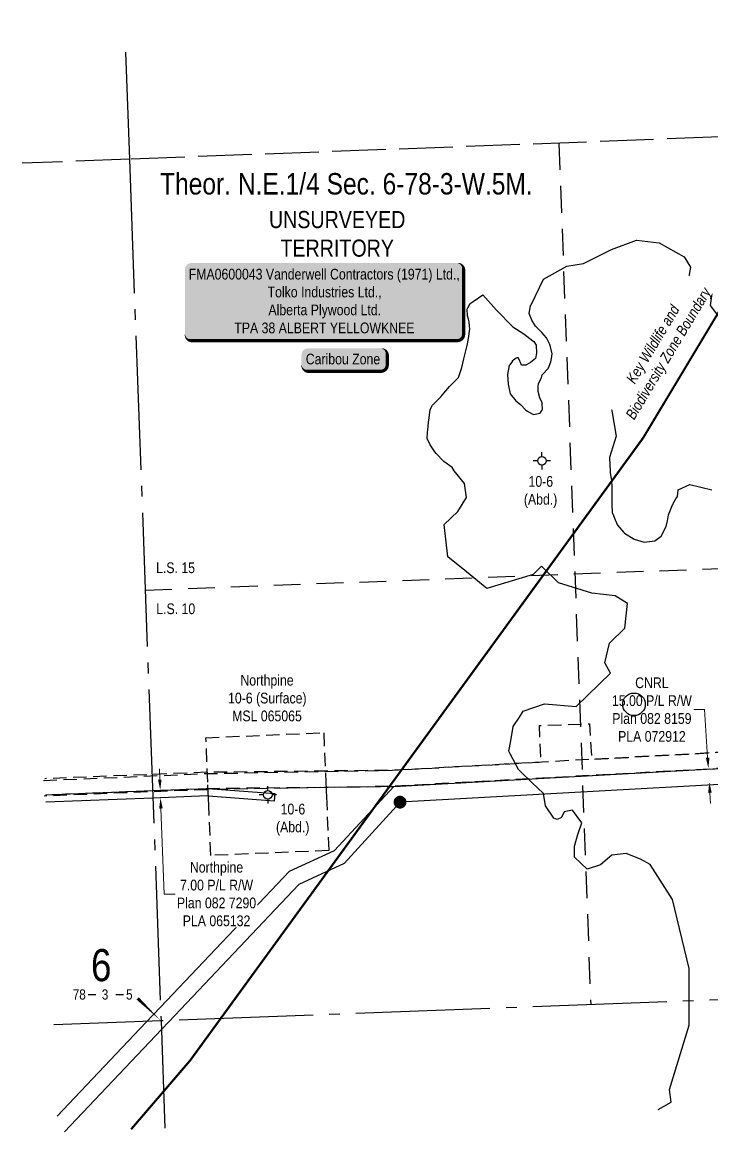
# Model space of a CAD drawing. Extents: x 659618 to 663059, y 6178642 to 6181580.
# Drawn here: x 659743 to 660386, y 6178898 to 6179933 of the extents above; entities that cross this region are included whole.
import ezdxf
from ezdxf.enums import TextEntityAlignment as Align

# ---------------------------------------------------------------- set-up
doc = ezdxf.new("R2010")
doc.units = 0
doc.header["$LTSCALE"] = 5
doc.header["$PDSIZE"] = 0.5
for name, pattern in [('DASHDOT2', [12.7, 6.35, -3.175, 0, -3.175]), ('foc-ACCESSROAD', [3.75, 2.5, -1.25]), ('foc-LSD', [8, 5, -3]), ('foc-QUARTERLINE', [33, 25, -3, 2, -3]), ('foc-UNSURVEYED', [12.5, 10, -2.5])]:
    doc.linetypes.add(name, pattern=pattern)
doc.layers.get('Defpoints').update_dxf_attribs({"color": 9})
for name, color, linetype in [('10', 1, 'Continuous'), ('9', 3, 'Continuous'), ('AS-WILDLIFE', 131, 'DASHDOT2'), ('AS-WILDLIFE-BLOCK', 131, 'Continuous'), ('C-RW', 13, 'Continuous'), ('C-SYMBOL', 7, 'Continuous'), ('F-AR', 190, 'foc-ACCESSROAD'), ('F-RW', 190, 'Continuous'), ('F-WS', 190, 'foc-ACCESSROAD'), ('F-WS-S', 190, 'Continuous'), ('L-QSEC', 8, 'foc-QUARTERLINE'), ('L-SECLBL', 7, 'Continuous'), ('L-SECTION-LSD', 7, 'foc-LSD'), ('L-UNS-T', 3, 'Continuous'), ('L-USEC', 7, 'foc-UNSURVEYED'), ('WETLAND', 143, 'Continuous')]:
    doc.layers.add(name, color=color, linetype=linetype)
for name, color, linetype, lineweight in [('C-RW-T', 13, 'Continuous', 9), ('F-RW-T', 190, 'Continuous', 9), ('F-WS-T', 190, 'Continuous', 9)]:
    doc.layers.add(name, color=color, linetype=linetype, lineweight=lineweight)
doc.styles.add('100L', font='ARIALN.TTF', dxfattribs={"height": 11})
doc.styles.add('175L', font='ARIALN.TTF', dxfattribs={"height": 20})
doc.styles.add('240', font='ARIALN.TTF', dxfattribs={"height": 30})
doc.styles.add('80', font='ARIALN.TTF', dxfattribs={"height": 10})
doc.styles.add('80CG', font='ARIALN.TTF', dxfattribs={"height": 10})
doc.styles.add('80L', font='ARIALN.TTF', dxfattribs={"height": 10})
doc.styles.add('SIMPLEX', font='ARIALN.TTF')
doc.dimstyles.new('Compass 5 000', dxfattribs={"dimscale": 5, "dimtxt": 9, "dimasz": 2, "dimexe": 0.2, "dimexo": 0.0625, "dimgap": 0.5, "dimtad": 0, "dimtih": 1, "dimtoh": 1, "dimzin": 0, "dimdsep": 46, "dimtxsty": '80CG', "dimcen": 0.1, "dimse1": 1, "dimse2": 1, "dimclrd": 256, "dimclrt": 256, "dimaunit": 1, "dimadec": 4, "dimazin": 0, "dimtfac": 0.06, "dimtofl": 0, "dimtmove": 0, "dimatfit": 1, "dimfxl": 0.2, "dimtolj": 1, "dimtzin": 0, "dimlwd": -1, "dimarcsym": 0})

# ---------------------------------------------------------------- blocks, each defined once
blk = doc.blocks.new('L-SECLBL')
at = {"layer": '9', "color": 7}
for p, q in [((-5.1, -27.8), (-12.3, -27.8)), ((20.7, -27.8), (13.5, -27.8))]:
    blk.add_line(p, q, dxfattribs=at)
at = {"layer": '10', "color": 2, "style": 'SIMPLEX'}
blk.add_attdef('SEC', text='', height=30, dxfattribs=at).set_placement((0, 0), align=Align.MIDDLE)
at = {"layer": '10', "color": 5, "style": '80L'}
blk.add_attdef('TWP', text='', height=9.5, dxfattribs=at).set_placement((-14.4, -27.4), align=Align.MIDDLE_RIGHT)
blk.add_attdef('RGE', text='', height=9.5, dxfattribs=at).set_placement((3.6, -27.4), align=Align.MIDDLE_CENTER)
blk.add_attdef('MER', text='', height=9.5, dxfattribs=at).set_placement((23.2, -27.4), align=Align.MIDDLE_LEFT)
blk = doc.blocks.new('*D429')
at = {"layer": 'Defpoints', "color": 0, "transparency": 16777216}
for p in [(659898.9, 6179217.5), (659872.3, 6179209.5), (659899.2, 6179210.5)]:
    blk.add_point(p, dxfattribs=at)
at = {"layer": 'F-RW-T', "transparency": 16777216}
for p, q in [((659871.7, 6179226.5), (659871.3, 6179236.5)), ((659872.7, 6179199.5), (659875.9, 6179119.6)), ((659875.9, 6179119.6), (659885.9, 6179119.6))]:
    blk.add_line(p, q, dxfattribs=at)
for points in [[(659873.3, 6179226.5), (659870, 6179226.4), (659872.1, 6179216.5)], [(659874.4, 6179199.6), (659871.1, 6179199.4), (659872.3, 6179209.5)]]:
    blk.add_solid(points, dxfattribs=at)
at = {"layer": 'F-RW-T', "transparency": 16777216, "insert": (659924.6, 6179119.6), "char_height": 10, "attachment_point": 5, "style": '80CG', "bg_fill": 3, "box_fill_scale": 1.1, "bg_fill_color": 256, "bg_fill_true_color": 13158600, "bg_fill_transparency": 0}
blk.add_mtext('\\A1;Northpine\\P7.00 P/L R/W\\PPlan 082 7290^JPLA 065132', dxfattribs=at)
blk = doc.blocks.new('GABD')
for p, q in [((-0.81, 0), (-1.62, 0)), ((0, 0.81), (0, 1.62)), ((1.62, 0), (0.81, 0)), ((0, -0.81), (0, -1.62))]:
    blk.add_line(p, q)
blk.add_circle((0, 0), 0.8)
blk = doc.blocks.new('*U445')
h = blk.add_hatch(color=255)
edge = h.paths.add_edge_path()
edge.add_line((-34, -11.5), (34, -11.5))
edge.add_arc((34, -5.5), 6, 270, 360)
edge.add_line((40, -5.5), (40, 4))
edge.add_arc((34, 4), 6, 0, 90)
edge.add_line((34, 10), (-34, 10))
edge.add_arc((-34, 4), 6, 90, 180)
edge.add_line((-40, 4), (-40, -5.5))
edge.add_arc((-34, -5.5), 6, 180, 270)
at = {"color": 131, "flags": 128}
blk.add_lwpolyline([(-34, -11.5, 3, 3, 0), (34, -11.5, 3, 3, 0.414214), (40, -5.5, 3, 3, 0), (40, 4, 3, 0, 0.414214), (34, 10, 0, 0, 0), (-34, 10, 0, 0, 0.414214), (-40, 4, 0, 0, 0), (-40, -5.5, 0, 3, 0.414214)], format="xyseb", close=True, dxfattribs=at)
at = {"color": 131, "style": '80'}
blk.add_attdef('ENTER_TEXT_001', (-36, -5), '', height=10, dxfattribs=at)
blk = doc.blocks.new('fdia')
at = {"color": 255, "const_width": 1}
blk.add_lwpolyline([(-0.5, 0, 1), (0.5, 0, 1)], format="xyb", close=True, dxfattribs=at)
blk = doc.blocks.new('Fdiaa')
blk.add_blockref('fdia', (0, 0))
blk = doc.blocks.new('fdib')
at = {"color": 1, "const_width": 1.6}
blk.add_lwpolyline([(-0.4, 0, 1), (0.4, 0, 1)], format="xyb", close=True, dxfattribs=at)
at = {"color": 1}
blk.add_circle((0, 0), 0.8, dxfattribs=at)
blk = doc.blocks.new('Fdibb')
blk.add_blockref('fdib', (0, 0))
blk = doc.blocks.new('fdicc')
for name in ['Fdibb', 'Fdiaa']:
    blk.add_blockref(name, (0, 0))
blk = doc.blocks.new('FDI')
blk.add_blockref('fdicc', (0, 0))
blk = doc.blocks.new('*D539')
at = {"layer": 'C-RW-T', "transparency": 16777216}
for p, q in [((660379.7, 6179291.7), (660369.7, 6179291.7)), ((660382.6, 6179246.9), (660379.7, 6179291.7)), ((660384.7, 6179214.1), (660385.4, 6179204.2))]:
    blk.add_line(p, q, dxfattribs=at)
for points in [[(660384.3, 6179247), (660380.9, 6179246.8), (660383.3, 6179236.9)], [(660386.4, 6179214.2), (660383.1, 6179214), (660384.1, 6179224.1)]]:
    blk.add_solid(points, dxfattribs=at)
at = {"layer": 'Defpoints', "color": 0, "transparency": 16777216}
for p in [(660328.3, 6179233.3), (660329.1, 6179220.5), (660384.1, 6179224.1)]:
    blk.add_point(p, dxfattribs=at)
at = {"layer": 'C-RW-T', "transparency": 16777216, "insert": (660330.6, 6179291.7), "char_height": 10, "attachment_point": 5, "style": '80CG'}
blk.add_mtext('\\A1;CNRL\\P15.00 P/L R/W\\PPlan 082 8159\\PPLA 072912', dxfattribs=at)
blk = doc.blocks.new('*U521')
h = blk.add_hatch(color=255)
edge = h.paths.add_edge_path()
edge.add_line((-124, -37), (124, -37))
edge.add_arc((124, -31), 6, 270, 360)
edge.add_line((130, -31), (130, 29.5))
edge.add_arc((124, 29.5), 6, 0, 90)
edge.add_line((124, 35.5), (-124, 35.5))
edge.add_arc((-124, 29.5), 6, 90, 180)
edge.add_line((-130, 29.5), (-130, -31))
edge.add_arc((-124, -31), 6, 180, 270)
at = {"color": 44, "flags": 128}
blk.add_lwpolyline([(-124, -37, 3, 3, 0), (124, -37, 3, 3, 0.414214), (130, -31, 3, 3, 0), (130, 29.5, 3, 0, 0.414214), (124, 35.5, 0, 0, 0), (-124, 35.5, 0, 0, 0.414214), (-130, 29.5, 0, 0, 0), (-130, -31, 0, 3, 0.414214)], format="xyseb", close=True, dxfattribs=at)
at = {"color": 44, "style": '80'}
blk.add_attdef('ENTER_TEXT_001', (-36, -5), '', height=10, dxfattribs=at)

msp = doc.modelspace()

# ---------------------------------------------------------------- linework, layer by layer
at = {"flags": 128}
msp.add_lwpolyline([(659872.855, 6179001.239, 0, 2.999, 0), (659851.017, 6179022.229, 0, 0, 0)], format="xyseb", dxfattribs=at)
at = {"layer": 'C-RW'}
msp.add_lwpolyline([(659776.07, 6178912.435), (659858.64, 6178999.669), (659872.384, 6179014.19), (659992.506, 6179141.096), (660034.598, 6179160.406), (660090.013, 6179220.124), (660510.854, 6179243.243), (660510.972, 6179241.084), (661285.752, 6179273.405), (661286.043, 6179266.413), (660540.829, 6179235.324), (660511.676, 6179228.268), (660095.732, 6179205.418), (660043.562, 6179148.018), (660001.397, 6179128.675), (659880.05, 6179000.477), (659873.156, 6178993.195), (659782.85, 6178897.791)], dxfattribs=at)
at = {"layer": 'Defpoints', "color": 2}
for centre in [(660313.907, 6179296.678), (659920.084, 6179128.883)]:
    msp.add_circle(centre, 10.546, dxfattribs=at)
at = {"layer": 'F-AR', "flags": 128}
for points in [[(659763.231, 6179225.6), (659863.132, 6179229.859), (659914.171, 6179232.036), (659914.761, 6179232.046), (660024.754, 6179234.011), (660088.312, 6179235.148), (660227.104, 6179242.746), (660225.739, 6179276.803), (660272.551, 6179278.588), (660274.351, 6179245.332), (660496.616, 6179257.441), (660422.239, 6179825.934), (660409.063, 6179926.639)], [(660524.241, 6178925.758), (660516.017, 6179024.353), (660499.065, 6179227.581), (660497.822, 6179242.482), (660088.857, 6179220.144), (660025.391, 6179219.009), (659915.401, 6179216.994), (659914.571, 6179217.028), (659863.678, 6179215.012), (659763.766, 6179211.053)], [(659765.045, 6179212.304), (659915.844, 6179218.212), (660088.839, 6179220.038), (660462.828, 6179240.613), (660487.213, 6179222.209), (660495.833, 6179146.908), (660499.976, 6179028.671), (660508.395, 6178925.16)]]:
    msp.add_lwpolyline(points, dxfattribs=at)
at = {"layer": 'F-RW', "flags": 128}
msp.add_lwpolyline([(659765.039, 6179212.236), (659864.952, 6179216.195), (659915.844, 6179218.212), (659916.676, 6179218.147), (659978.952, 6179213.298), (659978.409, 6179206.321), (659916.976, 6179211.103), (659915.729, 6179211.2), (659865.209, 6179209.199), (659765.297, 6179205.24)], dxfattribs=at)
at = {"layer": 'F-WS'}
msp.add_lwpolyline([(660029.21, 6179160.281), (659919.333, 6179155.61), (659917.361, 6179202.033), (659917.058, 6179209.164), (659916.419, 6179224.171), (659914.663, 6179265.488), (660024.541, 6179270.158), (660026.206, 6179230.974), (660026.447, 6179225.306), (660026.844, 6179215.98), (660027.085, 6179210.298), (660029.21, 6179160.281)], close=True, dxfattribs=at)
at = {"layer": 'L-QSEC', "flags": 128}
for points in [[(659839.618, 6179905.156), (659843.292, 6179805.242)], [(659843.292, 6179805.242), (659872.855, 6179001.239)], [(660674.208, 6179031.467), (659872.855, 6179001.239)], [(659872.855, 6179001.239), (659772.937, 6178997.47)], [(659872.855, 6179001.239), (659876.529, 6178901.325)]]:
    msp.add_lwpolyline(points, dxfattribs=at)
at = {"layer": 'L-SECTION-LSD'}
msp.add_line((660243.892, 6179820.357), (660273.53, 6179016.353), dxfattribs=at)
at = {"layer": 'L-USEC', "flags": 128}
for points in [[(660644.493, 6179835.468), (659843.292, 6179805.242)], [(659843.292, 6179805.242), (659743.371, 6179801.473)]]:
    msp.add_lwpolyline(points, dxfattribs=at)
at = {"layer": 'WETLAND'}
for points in [[(660336.576, 6178918.679), (660348.427, 6178925.364), (660347.094, 6178937.361), (660365.274, 6178997.353), (660365.274, 6179050.073), (660349.821, 6179114.609), (660328.894, 6179147.162), (660319.865, 6179152.299), (660306.632, 6179157.332), (660293.212, 6179156.027), (660282.588, 6179146.894), (660270.287, 6179142.794), (660258.544, 6179153.977), (660258.358, 6179164.228), (660261.412, 6179175.286), (660265.254, 6179186.035), (660256.494, 6179197.777), (660248.666, 6179196.472), (660246.43, 6179191.067), (660242.225, 6179189.231), (660239.126, 6179190.462), (660231.263, 6179201.819), (660229.515, 6179213.468), (660219.031, 6179223.37), (660207.678, 6179234.435), (660206.075, 6179235.997), (660198.563, 6179250.435), (660197.189, 6179253.075), (660198.937, 6179262.685), (660201.266, 6179276.082), (660207.128, 6179284.603), (660210.445, 6179290.289), (660230.382, 6179297.224), (660259.856, 6179294.624), (660291.929, 6179325.83), (660286.728, 6179335.366), (660291.062, 6179353.57), (660305.365, 6179367.873), (660307.699, 6179390.837), (660296.264, 6179397.779), (660274.592, 6179400.38), (660243.385, 6179409.915), (660227.782, 6179425.519), (660219.975, 6179417.712), (660176.637, 6179404.714), (660157.567, 6179420.318), (660140.229, 6179434.187), (660136.762, 6179464.527), (660149.765, 6179476.663), (660157.567, 6179489.666), (660155.833, 6179502.669), (660146.06, 6179514.396), (660144.233, 6179517.731), (660136.656, 6179523.234), (660129.401, 6179530.825), (660128.164, 6179532.12), (660123.705, 6179538.789), (660123.067, 6179540.195), (660121.125, 6179544.475), (660121.429, 6179550.531), (660121.577, 6179552.444), (660122.143, 6179559.756), (660122.735, 6179563.973), (660123.812, 6179571.643), (660126.025, 6179575.929), (660134.161, 6179583.85), (660135.158, 6179585.026), (660141.986, 6179593.074), (660150.102, 6179601.519), (660153.446, 6179610.841), (660155.359, 6179618.934), (660155.953, 6179621.445), (660158.479, 6179631.524), (660159.552, 6179638.134), (660160.802, 6179647.115), (660160.625, 6179649.362), (660160.307, 6179653.404), (660159.624, 6179655.965), (660158.779, 6179659.13), (660158.284, 6179665.418), (660158.883, 6179666.503), (660161.247, 6179670.784), (660163.861, 6179672.43), (660173.031, 6179678.849), (660185.791, 6179664.424), (660200.771, 6179648.89), (660211.312, 6179642.233), (660219.573, 6179635.938), (660220.5, 6179635.122), (660222.729, 6179631.788), (660223, 6179624.44), (660222.132, 6179619.414), (660217.27, 6179615.556), (660212.886, 6179613.029), (660208.931, 6179613.147), (660208.045, 6179615.742), (660207.526, 6179616.746), (660205.777, 6179620.126), (660203.955, 6179619.533), (660201.54, 6179617.925), (660200.614, 6179617.308), (660199.563, 6179615.701), (660198.022, 6179613.342), (660197.622, 6179612.73), (660196.09, 6179604.264), (660196.419, 6179595.341), (660198.335, 6179586.213), (660203.837, 6179579.846), (660207.917, 6179576.317), (660213.117, 6179570.989), (660214.676, 6179570.109), (660215.011, 6179569.92), (660220.11, 6179567.042), (660226.384, 6179568.324), (660227.892, 6179570.867), (660228.616, 6179572.086), (660228.209, 6179577.012), (660228.14, 6179577.85), (660226.125, 6179582.506), (660224.588, 6179588.494), (660224.423, 6179592.956), (660224.843, 6179595.862), (660227.543, 6179601.218), (660228.225, 6179604.134), (660233.799, 6179610.121), (660234.041, 6179610.678), (660236.469, 6179616.263), (660236.907, 6179619.365), (660237.514, 6179623.66), (660236.225, 6179628.921), (660235.344, 6179632.516), (660232.219, 6179638.708), (660227.957, 6179643.445), (660226.727, 6179644.813), (660222.082, 6179649.372), (660218.713, 6179655.029), (660216.176, 6179661.325), (660216.104, 6179661.503), (660216.129, 6179661.635), (660217.357, 6179668.301), (660217.421, 6179668.647), (660217.91, 6179669.441), (660229.516, 6179693.377), (660251.187, 6179705.513), (660266.79, 6179708.114), (660292.796, 6179721.117), (660316.201, 6179729.785), (660337.301, 6179727.148), (660360.666, 6179714.335), (660366.479, 6179704.646), (660361.278, 6179675.173), (660345.674, 6179649.168), (660337.006, 6179637.898), (660321.402, 6179610.159), (660306.666, 6179596.289), (660297.997, 6179586.754), (660292.69, 6179572.466), (660292.865, 6179572.33), (660297.304, 6179546.809), (660291.201, 6179526.837), (660291.201, 6179524.655), (660291.295, 6179522.097), (660291.634, 6179512.911), (660292.712, 6179507.126), (660292.947, 6179505.863), (660293.179, 6179499.564), (660293.158, 6179492.993), (660293.243, 6179483.535), (660293.533, 6179475.662), (660294.695, 6179472.847), (660296.378, 6179468.771), (660298.449, 6179463.753), (660304.497, 6179456.88), (660305.186, 6179456.439), (660314.207, 6179450.668), (660323.256, 6179448.11), (660333.485, 6179449.276), (660339.389, 6179453.436), (660344.058, 6179462.543), (660345.016, 6179467.817), (660346.028, 6179473.391), (660349.157, 6179481.391), (660349.949, 6179482.886), (660352.851, 6179488.36), (660354.466, 6179490.718), (660355.002, 6179496.878), (660366.097, 6179501.871), (660386.625, 6179496.878)], [(660399.158, 6179650.444), (660385.271, 6179668.749), (660386.907, 6179679.949)]]:
    msp.add_lwpolyline(points, dxfattribs=at)

# ---------------------------------------------------------------- block references
at = {"layer": 'AS-WILDLIFE-BLOCK', "xscale": 0.99981573, "yscale": 0.99981573, "zscale": 0.99981573}
msp.add_blockref('*U445', (660043.817, 6179618.855), dxfattribs=at).add_auto_attribs({'ENTER_TEXT_001': 'Caribou Zone'})
at = {"layer": 'Defpoints', "xscale": 4.999999999999977, "yscale": 4.999999999999977, "zscale": 4.999999999999977}
msp.add_blockref('FDI', (660095.712, 6179205.396), dxfattribs=at)
at = {"layer": 'F-WS-S', "xscale": 4.99907865, "yscale": 4.99907865, "zscale": 4.99907865}
msp.add_blockref('GABD', (660228.086, 6179523.864), dxfattribs=at)
at = {"layer": 'L-SECLBL'}
ref = msp.add_blockref('*U521', (660025.028, 6179672.962), dxfattribs=dict(at, xscale=0.99981573, yscale=0.99981573, zscale=0.99981573))
ref.add_attrib('ENTER_TEXT_001', 'FMA0600043 Vanderwell Contractors (1971) Ltd.,', (659898.67, 6179693.044), dxfattribs={"layer": '0', "color": 44, "height": 9.99816, "style": '80'})
ref.add_attrib('ENTER_TEXT_002', 'Tolko Industries Ltd.,', (659972.217, 6179676.38), dxfattribs={"layer": '0', "color": 44, "height": 9.99816, "style": '80'})
ref.add_attrib('ENTER_TEXT_003', 'Alberta Plywood Ltd.', (659972.991, 6179659.717), dxfattribs={"layer": '0', "color": 44, "height": 9.99816, "style": '80'})
ref.add_attrib('ENTER_TEXT_004', 'TPA 38 ALBERT YELLOWKNEE', (659941.172, 6179642.876), dxfattribs={"layer": '0', "color": 44, "height": 9.99816, "style": '80'})
at = {"layer": 'L-SECLBL', "xscale": 0.99981573, "yscale": 0.99981573, "zscale": 0.99981573}
msp.add_blockref('L-SECLBL', (659817.046, 6179053.347), dxfattribs=at).add_auto_attribs({'SEC': '6', 'TWP': '78', 'RGE': '3', 'MER': '5'})

# ---------------------------------------------------------------- texts
at = {"layer": 'C-SYMBOL', "color": 3, "style": '175L'}
msp.add_text('Theor. N.E.1/4 Sec. 6-78-3-W.5M.', height=19.99631, dxfattribs=at).set_placement((660045.684, 6179766.354), align=Align.BOTTOM_CENTER)
at = {"layer": 'F-WS-T', "char_height": 9.99816, "attachment_point": 1, "style": '80L'}
for s, width, insert in [('\\pi4.7245;10-6\\P\\pi0.39722;(Abd.)', 30.59795, (660210.817, 6179509.654)), ('\\pi15.344;Northpine\\P\\pi3.856;10-6 (Surface)\\P\\pi7.6855;MSL 065065', 78.99495, (659931.5, 6179324.162)), ('\\pi4.7245;10-6\\P\\pi0.39722;(Abd.)', 30.59795, (659979.648, 6179203.897))]:
    msp.add_mtext_dynamic_manual_height_columns(s, width=width, gutter_width=50, heights=[0], dxfattribs=dict(at, insert=insert))
at = {"layer": 'L-UNS-T', "color": 3, "insert": (660037.111, 6179735.531), "char_height": 15.99705, "attachment_point": 5, "style": '80L'}
msp.add_mtext_dynamic_manual_height_columns('UNSURVEYED TERRITORY', width=126.41375, gutter_width=47.5, heights=[0], dxfattribs=at)

# ---------------------------------------------------------------- dimensions: what is measured, and where the dimension line sits
at = {"layer": 'C-RW-T'}
dim = msp.add_linear_dim(base=(660384.087, 6179224.115), p1=(660328.318, 6179233.317), p2=(660329.147, 6179220.549), angle=273.714032, text='CNRL\\P15.00 P/L R/W\\PPlan 082 8159\\PPLA 072912', dimstyle='Compass 5 000', dxfattribs=at)
dim.commit()
dim.dimension.update_dxf_attribs({"geometry": '*D539', "text_midpoint": (660330.615, 6179291.677), "dimtype": 161})

# ---------------------------------------------------------------- next in the draw order: texts
at = {"layer": 'L-SECTION-LSD', "char_height": 9.99816, "attachment_point": 1, "style": '100L', "bg_fill": 3, "box_fill_scale": 1.5, "bg_fill_color": 256, "bg_fill_transparency": 0}
for s, width, insert in [('\\pi1.8523;L.S. 15', 36.85945, (659866.371, 6179429.088)), ('\\pi2.0355;L.S. 10', 36.95405, (659866.371, 6179390.81))]:
    msp.add_mtext_dynamic_manual_height_columns(s, width=width, gutter_width=55, heights=[0], dxfattribs=dict(at, insert=insert))

# ---------------------------------------------------------------- next in the draw order: linework, layer by layer
at = {"layer": 'AS-WILDLIFE', "const_width": 2}
msp.add_lwpolyline([(660554.589, 6179932.129), (660322.463, 6179545.258), (659900.073, 6178964.469), (659844.927, 6178900.133)], dxfattribs=at)
at = {"layer": 'F-AR', "flags": 128}
msp.add_lwpolyline([(660421.535, 6179927.11), (660456.334, 6179520.597), (660472.22, 6179286.333), (660479.281, 6179256.538), (660088.348, 6179235.031), (659915.471, 6179233.206), (659764.494, 6179227.291)], dxfattribs=at)
at = {"layer": 'L-SECTION-LSD'}
msp.add_line((659858.074, 6179403.241), (660659.35, 6179433.468), dxfattribs=at)

# ---------------------------------------------------------------- next in the draw order: texts
at = {"layer": 'AS-WILDLIFE', "insert": (660339.944, 6179627.598), "char_height": 10.00333, "attachment_point": 5, "rotation": 59.035845, "style": '240', "bg_fill": 3, "box_fill_scale": 1.15, "bg_fill_color": 256, "bg_fill_true_color": 256, "bg_fill_transparency": 0}
msp.add_mtext_dynamic_manual_height_columns('{\\fArial Narrow|b0|i1|c0|p34;Key Wildlife and \\PBiodiversity Zone Boundary}', width=140.96415, gutter_width=45.023, heights=[0], dxfattribs=at)

# ---------------------------------------------------------------- next in the draw order: dimensions: what is measured, and where the dimension line sits
at = {"layer": 'F-RW-T'}
dim = msp.add_linear_dim(base=(659872.34, 6179209.481), p1=(659898.929, 6179217.541), p2=(659899.206, 6179210.546), angle=272.269109, text='Northpine\\P7.00 P/L R/W\\PPlan 082 7290^JPLA 065132', dimstyle='Compass 5 000', override={"dimtfill": 1}, dxfattribs=at)
dim.commit()
dim.dimension.update_dxf_attribs({"geometry": '*D429', "text_midpoint": (659924.626, 6179119.603), "dimtype": 161})

# ---------------------------------------------------------------- next in the draw order: block references
at = {"layer": 'F-WS-S', "xscale": 4.99907865, "yscale": 4.99907865, "zscale": 4.99907865}
msp.add_blockref('GABD', (659972.348, 6179212.105), dxfattribs=at)

doc.saveas('drawing.dxf')
